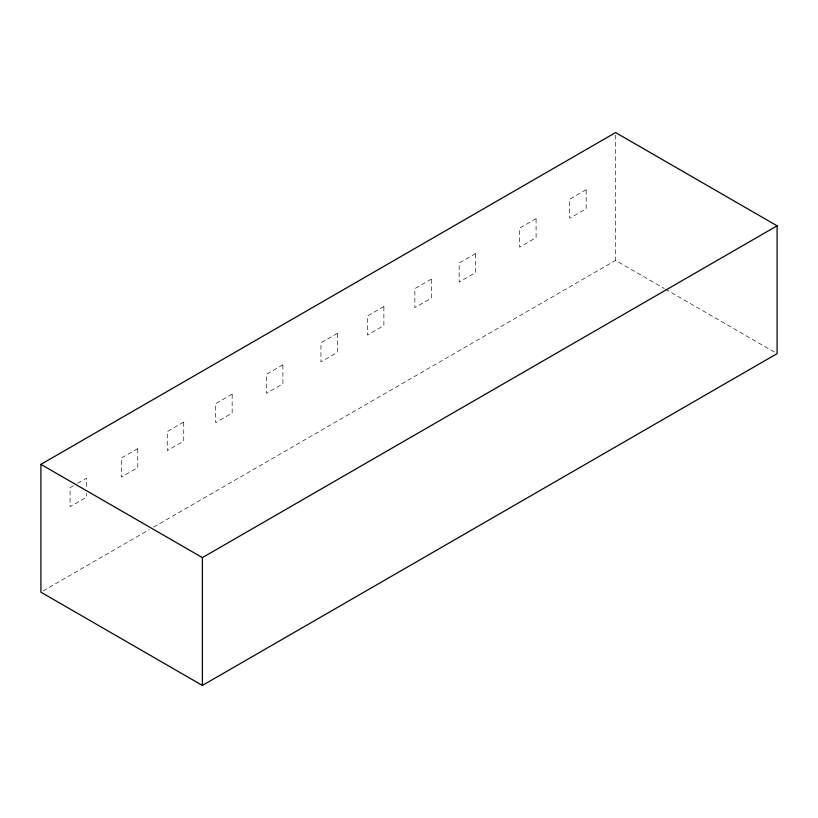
<?xml version="1.0" encoding="UTF-8"?>
<svg xmlns="http://www.w3.org/2000/svg" width="818" height="818" viewBox="0 0 818 818"><rect width="100%" height="100%" fill="white"/><g stroke="black" fill="none" stroke-linecap="round" stroke-linejoin="round"><path stroke-width="0.61" stroke-dasharray="4.09 3.07" d="M73.364 485.78L70.072 487.681L70.072 506.7L86.544 497.191L86.544 493.387M77.761 483.244L86.544 478.172L86.544 488.315M43.109 590.913L149.213 529.655M153.631 527.109L615.596 260.39L664.267 288.488M665.382 289.132L775.996 352.987M615.596 135.103L615.596 260.39M137.772 448.591L121.299 458.1L121.299 477.119L137.772 467.61L137.772 448.591M183.733 422.057L167.261 431.567L167.261 450.585L183.733 441.076L183.733 422.057M232.159 394.102L215.686 403.611L215.686 422.63L232.159 413.121L232.159 394.102M282.895 364.808L266.423 374.317L266.423 393.335L282.895 383.826L282.895 364.808M337.425 333.325L320.953 342.834L320.953 361.853L337.425 352.343L337.425 333.325M383.877 306.505L367.405 316.014L367.405 335.043L383.877 325.523L383.877 306.505M431.321 279.112L414.849 288.631L414.849 307.65L431.321 298.141L431.321 279.112M475.626 253.529L459.154 263.048L459.154 282.067L475.626 272.558L475.626 253.529M536.087 218.631L519.614 228.14L519.614 247.159L536.087 237.649L536.087 218.631M586.158 189.715L569.686 199.224L569.686 218.253L586.158 208.743L586.158 189.715"/><path stroke-width="1.23" d="M40.9 464.368L615.596 132.567L777.1 225.809L777.1 353.632L202.404 685.433L40.9 592.191L40.9 464.368L202.404 557.61L777.1 225.809M202.404 557.61L202.404 685.433"/></g></svg>
